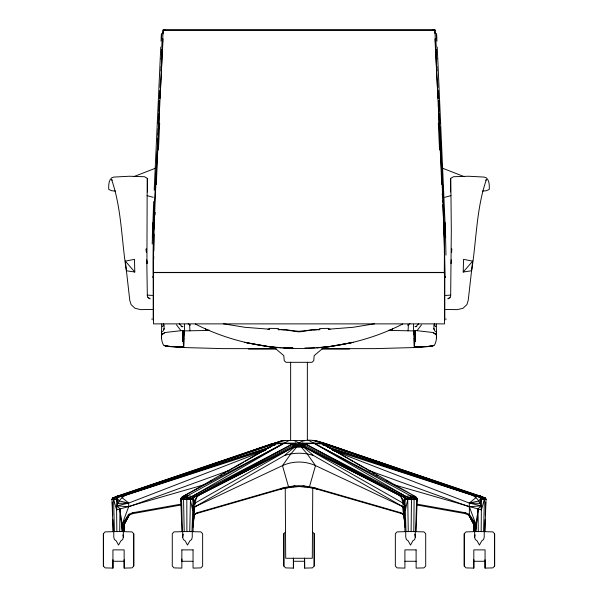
<?xml version="1.0" encoding="UTF-8"?>
<svg xmlns="http://www.w3.org/2000/svg" width="598" height="598" viewBox="0 0 598 598"><rect width="100%" height="100%" fill="white"/><g stroke="black" fill="none" stroke-linecap="round" stroke-linejoin="round"><path stroke-width="0.9" d="M112.962 561.492L112.947 568.1L105.158 567.898L103.387 566.074L103.387 533.7L105.158 531.876L112.947 531.674M124.19 561.492L124.182 568.1L131.971 567.898L133.743 566.074L133.743 533.7L131.971 531.876L124.182 531.674M151.997 319.437L151.997 318.824M153.193 320.184L153.193 276.463L152.894 277.113M174.324 346.556L182.495 346.975L168.113 346.511L163.77 345.539C159.853 339.305 162.208 331.128 161.535 324.079M181.859 549.883L181.837 561.268L193.034 561.268L193.057 549.883M184.52 324.176L184.52 331.105M205.645 330.246L205.645 328.437M290.635 439.949L290.643 362.171M304.158 440.479L289.148 440.442L187.48 495.794L186.606 499.188L193.147 497.558L199.53 494.882L291.914 447.977L299 446.998L299 442.834C307.806 437.684 317.942 441.092 326.792 444.037L485.486 498.141L486.025 499.188L484.881 531.6L474.005 531.6L473.915 524.349L468.69 515.013L464.93 513.555L416.402 504.891M413.48 331.105L413.48 324.176M103.387 533.7L103.387 566.074M115.661 497.357L118.553 495.794L112.514 498.141L111.976 499.188L113.119 531.6L123.995 531.6L124.085 524.349L129.31 515.013L133.07 513.555L181.605 504.891M161.572 333.542L161.557 338.446M181.874 558.995L181.837 568.1L174.048 567.898L172.276 566.074L172.276 533.7L174.048 531.876L181.837 531.674M293.424 561.492L293.401 568.1L285.612 567.898L283.841 566.074L283.841 533.7L285.612 531.876M304.659 561.492L304.636 568.1L312.425 567.898L314.197 566.074L314.197 533.7L312.425 531.876M411.103 531.6L411.499 498.141L410.52 495.794L308.852 440.442M423.676 346.556L415.505 346.975L429.887 346.511L434.23 345.539C438.102 339.283 435.852 331.15 436.465 324.079M473.818 531.674L466.029 531.876L464.257 533.7L464.257 566.074L466.029 567.898L473.818 568.1L473.825 549.883L485.068 549.883L485.053 568.1L492.842 567.898L494.613 566.074L494.613 533.7L492.842 531.876L485.053 531.674M473.825 559.743L473.818 561.268L485.015 561.268L485.015 559.743M414.907 340.509L414.99 330.447L414.504 331.957L414.937 341.622L414.99 330.447L433.393 332.563L436.047 334.865L435.15 333.826M153.798 250.876L153.978 234.207M283.841 566.074L283.841 533.7M481.158 531.6L481.465 499.405L481.233 496.4L479.447 495.794L482.339 497.357M450.436 191.995L450.518 178.421L453.478 176.724L468.668 176.246L484.111 177.075L486.316 177.823C489.538 180.701 489.388 185.447 489.261 189.439L486.211 190.755L482.534 191.046M434.948 33.481L434.948 29.9L163.06 29.9C160.421 105.913 154.77 181.956 153.492 258.03L153.492 323.877L444.508 323.877L444.508 258.03C443.238 181.956 437.557 105.921 434.948 29.9M164.084 329.423L164.129 325.589L163.433 323.922M436.428 335.403L436.473 331.726M119.712 531.6L119.974 508.988L117.088 505.766C118.307 500.818 121.94 496.789 126.649 494.882L270.371 447.184L113.755 498.44L112.2 499.405M158.134 128.533L157.984 135.066M450.802 178.548L451.318 230.686L450.668 296.077L450.032 297.505L448.007 298.783L450.032 297.505M189.738 531.6L190.463 498.44L189.828 497.342L183.87 498.366L182.039 498.141L181.53 497.342L276.396 443.155L321.612 443.155L352.7 461.26M208.156 330.44L184.072 330.903L183.511 340.314L182.435 341.361M413.786 531.6L414.13 498.366L410.52 495.794L405.833 496.4L305.488 444.037L302.476 443.155L301.13 445.959L301.34 447.072L307.335 454.106L315.512 465.618L403.127 506.82L404.196 508.988L404.547 515.319M203.544 484.911L119.974 508.988L121.813 525.014L123.838 531.6L124.511 523.28M389.844 330.44L413.928 330.903L414.332 347.543L375.409 348.619L322.128 348.686L322.726 348.41L314.189 355.608L313.756 360.684L311.969 362.321L286.031 362.321L284.244 360.684L283.811 355.608L275.274 348.41L275.88 348.686L222.591 348.619L183.668 347.543L183.892 338.304M183.982 334.603L184.072 330.903L183.668 347.543M414.676 343.895L414.99 330.873M183.093 340.509L183.01 330.447L183.496 331.957L183.063 341.622L183.01 330.447L164.607 332.563L161.953 334.865L162.85 333.826M183.392 346.691L183.377 347.229L172.493 346.541M312.769 487.594L312.298 558.27L285.702 558.27L285.231 487.594M483.573 531.6L484.395 499.405L483.939 497.342L485.8 499.405M152.191 244.044L153.671 201.519M161.438 59.232L161.714 48.991M161.766 47.13L162.193 38.459M191.973 531.6L193.147 497.558L192.167 496.4L187.48 495.794L182.794 496.4L283.863 443.312L292.512 444.037L295.524 443.155L296.87 445.959L296.66 447.072L290.665 454.106L282.488 465.618L194.873 506.82L193.804 508.988L193.453 515.319M485.703 180.29L486.466 179.415C476.277 208.448 476.539 240.493 471.598 270.759L463.211 272.038L463.547 259.338L472.667 261.139L468.219 300.368L466.903 304.606L462.934 308.321L457.178 309.637L445.57 309.45M152.326 237.406L152.759 222.785M182.405 531.6L181.53 497.342L180.805 499.405L181.949 531.6L193.005 531.6L193.804 508.988L193.049 505.766C193.901 501.528 195.808 497.319 199.53 494.882L293.252 446.893L299 445.869L304.748 446.893L404.853 497.558L411.185 499.405M474.005 531.6L474.214 524.364M154.164 229.012L154.299 224.482M153.492 265.348L153.544 263.569M153.679 259.121L153.761 256.452M189.94 330.888L189.588 324.639L190.261 325.133L188.101 323.682M415.595 531.6L416.649 499.405L415.961 498.141L410.52 495.794L415.206 496.4L416.47 497.342L417.195 499.405L416.051 531.6L404.995 531.6L404.196 508.988L404.951 505.766C404.099 501.528 402.192 497.319 398.47 494.882L304.748 446.893L301.938 444.292L299 443.97L293.491 445.174L193.147 497.558L193.647 503.359L195.045 503.06L291.914 447.977L296.062 444.292L299 445.869L301.938 444.292L304.509 445.174L404.853 497.558L406.027 531.6M123.838 531.6L124.085 524.349L121.813 525.014L122.276 531.6L119.974 508.988L116.588 509.907L116.842 531.6M484.731 531.6L485.128 519.647M485.277 515.042L485.711 502.163M156.325 184.505L159.629 104.799M153.125 277.539C152.542 231.262 155.353 184.999 157.812 138.803M160.234 58.963L154.194 190.186M160.242 58.746L160.78 47.055M158.201 123.868L158.694 113.074M158.776 111.273L159.277 100.337M160.503 80.117L160.07 87.465M160.922 70.945L161.131 66.363M158.44 149.986L159.673 123.098M192.855 527.488L193.333 518.78M193.46 516.111L193.804 508.988L192.578 509.907L190.261 499.405M159.972 98.408L163.06 38.907M451.056 263.628L451.251 259.779M451.625 252.453L451.804 248.783M183.055 339.97L183.496 331.957L184.588 332.847M192.855 526.173L193.251 518.937M183.511 340.314L184.072 330.903M159.382 98.506L159.898 90.223M161.049 41.127L161.415 34.123L163.097 32.449M394.456 484.911L478.026 508.988L475.724 531.6L478.026 508.988L480.912 505.766C479.693 500.818 476.06 496.789 471.351 494.882L327.629 447.184L486.025 499.188M289.148 440.442L285.396 440.479L271.208 444.037L271.118 445.174L116.797 497.558L116.588 509.907L113.605 499.405L114.061 497.342L111.976 499.188M154.389 221.768L154.598 219.212M154.949 214.951L155.159 212.402M302.476 443.155L304.509 445.174L304.748 446.893L306.086 447.977L402.955 503.06L404.353 503.359L404.853 497.558L405.833 496.4L411.394 499.188L416.559 499.188L417.165 498.44L415.782 497.558M194.589 514.34L194.126 515.013L196.45 513.555L280.776 489.201L281.441 488.409L303.836 486.039L317.224 489.201L401.55 513.555L403.874 515.013L400.884 512.755L316.559 488.409C305.122 485.053 292.878 485.053 281.441 488.409L197.116 512.755L194.589 514.34L193.034 525.014L195.045 503.03L196.443 497.588M193.034 525.014L193.827 517.741M192.578 509.907L193.049 505.766L195.045 503.06L193.147 497.558L292.512 444.037L293.491 445.174L293.252 446.893L193.147 497.558M116.588 509.907L117.088 505.766L128.705 503.06L265.31 450.331M161.378 38.504L161.415 34.123L161.856 35.282M416.544 503.778L417.195 499.405L405.025 499.405L404.353 503.359M332.69 450.331L469.295 503.06L480.097 503.359L481.203 497.558L326.792 444.037L314.944 440.442L312.56 440.479M192.264 531.674L192.264 537.139L191.629 539.538L189.88 540.779L187.488 545.07L185.096 540.779L183.347 539.538L182.696 537.139L183.332 534.111M484.223 531.674L484.223 537.139L483.588 539.538L481.839 540.779L479.447 545.07L477.055 540.779L475.305 539.538L474.663 537.139L475.141 534.866M434.215 324.841L434.499 323.533L435.135 326.396L435.822 326.508M404.54 516.111L404.196 508.988L405.422 509.907L407.739 499.405L407.537 498.44L408.172 497.342L414.13 498.366L415.961 498.141L416.47 497.342L416.559 499.188M468.839 514.34L468.69 515.013L473.997 525.014L474.162 531.6L476.187 525.014L469.348 506.82L469.295 503.06L476.045 497.588M123.338 531.674L123.338 537.139L122.695 539.538L120.946 540.779L118.553 545.07L116.162 540.779L114.412 539.538L113.777 537.139L113.777 531.674M415.304 531.674L415.304 537.139L414.661 539.538L412.912 540.779L410.52 545.07L408.128 540.779L406.378 539.538L405.743 537.139L405.743 531.674M478.288 531.6L478.026 508.988L481.412 509.907L484.395 499.405M164.061 328.437L163.448 330.567L162.402 331.77M480.097 503.359L481.465 499.405L484.245 498.44L485.98 499.405L481.465 499.405M129.161 514.34L129.31 515.013L121.813 525.014L128.652 506.82L128.705 503.03L121.955 497.588M273.234 445.585L274.243 443.155L283.056 440.442L285.44 440.479M436.144 35.282L436.585 34.123L434.91 32.449M304.509 445.174L305.488 444.037L404.853 497.558C400.421 506.94 404.861 517.681 405.145 527.488M434.567 323.922L433.871 325.589L433.916 329.423M283.086 488.237L280.776 489.201L288.191 487.594L288.528 486.787L282.488 465.618C292.915 460.856 305.085 460.856 315.512 465.618L309.472 486.787L309.809 487.594L316.559 488.409L317.224 489.201L314.914 488.237M127.972 516.807L124.003 525.014L129.31 515.013L128.607 514.34L121.813 525.014M464.93 513.555L465.349 512.755L469.393 514.34L476.187 525.014L473.915 524.349L474.162 531.6M416.649 499.405L417.165 498.44M182.218 497.558L180.835 498.44L181.441 499.188L182.039 498.141L187.48 495.794L183.87 498.366L183.549 499.405L184.214 531.6M296.062 444.292L294.156 447.341L284.499 455.512L194.873 506.82L193.049 505.766M181.441 499.188L186.606 499.188L192.167 496.4L283.863 443.312L275.222 444.037L274.527 445.174L276.396 443.155L276.067 442.834L275.282 443.97L271.118 445.174L274.243 443.155M421.523 324.841L417.314 330.26M312.605 440.479L321.933 442.834L322.718 443.97L481.203 497.558L478.856 500.952L469.295 503.06L480.912 505.766L481.412 509.907M196.45 513.555L197.116 512.755M463.211 272.038L472.667 261.139M418.735 323.795L415.969 326.553L414.997 326.65L416.813 326.643M271.866 446.243L273.727 444.292L274.901 445.346M318.652 329.67L319.81 328.511L328.332 328.369M321.933 442.834L321.612 443.155L323.473 445.174L322.778 444.037L314.137 443.312L305.488 444.037M293.491 445.174L295.524 443.155M323.107 445.346L324.273 444.292L323.488 443.312M413.412 332.847L414.504 331.957L414.945 339.97M293.042 486.936L294.164 486.039L309.809 487.594M433.363 345.308L428.848 346.534L414.332 347.468L415.498 347.109M409.899 323.682L407.739 325.133L408.412 324.639L408.06 330.888M301.13 445.959L303.844 447.341L313.502 455.512L403.127 506.82L404.951 505.766L402.955 503.06L401.557 497.588M209.711 481.734L211.333 480.799M220.228 475.687L221.843 474.752M223.465 473.825L225.887 472.427M227.502 471.493L229.124 470.566M231.546 469.168L233.168 468.241M234.782 467.307L243.678 462.187M245.3 461.26L275.222 444.037M192.167 496.4L292.512 444.037M296.87 445.959L294.156 447.341L293.252 446.893M304.748 446.893L303.844 447.341L299 446.998M402.708 324.019C339.014 356.744 258.986 356.744 195.292 324.019M133.788 176.634L155.749 168.12M128.607 514.34L132.651 512.755L181.187 504.099M405.025 499.405L407.537 498.44L411.394 499.188M276.067 442.834L282.211 440.479L285.396 440.479M450.907 195.636L444.777 197.318M230.208 470.08L128.652 506.82L117.088 505.766M271.208 444.037L116.767 496.4L116.797 497.558L119.144 500.952L128.705 503.06L117.903 503.359L116.797 497.558L271.208 444.037L274.512 443.312M223.413 460.909L241.913 454.54M251.609 451.198L273.63 443.619L116.767 496.4M266.073 449.703L126.649 494.882L116.797 497.558M162.88 333.602L164.495 333.153M288.191 487.594L294.164 486.039M284.499 455.512C293.947 452.462 304.053 452.462 313.502 455.512M152.43 309.45L140.822 309.637L135.066 308.321L131.097 304.606L129.781 300.368L125.333 261.139L134.453 259.338L134.789 272.038L126.402 270.759C121.461 240.493 121.723 208.448 111.534 179.415L112.297 180.29M186.606 499.188L190.463 498.44L192.975 499.405L193.647 503.359M267.874 329.192L269.676 328.863M374.602 323.795L353.029 327.308L328.339 329.221M162.178 326.508L162.865 326.396L163.501 323.533L163.785 324.841M367.792 470.08L469.348 506.82L480.912 505.766M277.935 329.655L283.28 329.603L299 331.299L313.479 329.76L320.065 329.655M432.242 30.221L434.043 30.102M425.507 346.541L414.623 347.229L414.608 346.691M428.228 346.377L432.758 346.093L428.22 346.324M445.592 295.412L450.728 295.143M317.104 329.633L313.479 329.76L316.843 329.648M282.211 440.479L283.048 440.449M404.906 531.674L397.117 531.876L395.345 533.7L395.345 566.074L397.117 567.898L404.906 568.1L404.906 549.883L416.133 549.883M319.631 329.677C312.537 328.863 305.982 331.509 299 331.83C292.018 331.509 285.463 328.863 278.369 329.677M304.98 347.961L315.109 347.737M206.377 330.216L209.158 330.163M275.88 348.686L248.275 348.806L275.88 348.843M322.12 348.843L349.725 348.806L322.128 348.686M434.948 30.169L163.06 30.169L163.06 33.937M153.492 272.404L444.508 272.404M153.492 272.613L444.508 272.613M291.675 486.548L306.326 486.548M116.535 499.405L112.02 499.405L113.755 498.44L116.535 499.405L117.903 503.359M192.975 499.405L180.805 499.405L181.456 503.778M181.874 549.883L193.109 549.883M404.906 561.268L416.096 561.268M181.187 326.643L183.003 326.65L182.031 326.553L179.265 323.795M277.629 347.617L269.773 346.885L244.776 342.385L269.623 346.705L281.097 347.7M269.668 328.369L278.19 328.511L279.348 329.67M388.842 330.163L391.623 330.216M283.691 347.759L293.02 347.961L282.891 347.737M416.133 531.674L423.922 531.876L425.701 533.7L425.701 566.074L423.922 567.898L416.133 568.1L416.096 549.883M193.072 531.674L200.861 531.876L202.632 533.7L202.632 566.074L200.861 567.898L193.072 568.1L193.042 561.492M281.157 329.648L284.521 329.76L280.896 329.633M314.944 440.442L315.789 440.479M147.272 295.143L152.408 295.412M169.78 346.324L165.242 346.093L169.772 346.377M163.957 30.102L165.758 30.221M115.466 191.046L111.789 190.755L108.739 189.439C108.612 185.447 108.462 180.701 111.684 177.823L113.889 177.075L129.332 176.246L144.522 176.724L147.482 178.421L147.564 191.995M269.661 329.221L244.971 327.308L223.398 323.795M153.223 197.318L147.093 195.636M416.813 504.099L465.349 512.755M328.324 328.863L330.126 329.192M481.203 497.558L471.351 494.882L331.927 449.703M433.505 333.153L435.12 333.602M182.502 347.109L183.668 347.468L169.152 346.534L164.637 345.308M481.233 496.4L324.37 443.611L346.392 451.198M356.087 454.54L374.587 460.909M442.251 168.12L464.212 176.634M404.853 497.558L398.47 494.882L306.086 447.977L303.844 447.341L301.938 444.292M293.842 440.479L299 442.834M322.778 444.037L415.206 496.4L314.137 443.312L405.833 496.4M354.322 462.187L363.218 467.307M364.832 468.241L366.454 469.168M368.876 470.566L370.498 471.493M372.113 472.427L374.535 473.825M376.157 474.752L377.772 475.687M386.667 480.799L388.289 481.734M147.968 297.505L149.993 298.783L147.968 297.505L147.332 296.077L146.802 260.855M323.757 443.155L326.882 445.174L326.792 444.037M435.598 331.77L434.552 330.567L433.939 328.437M303.836 486.039L304.958 486.936M415.565 341.361L414.489 340.314L413.928 330.903L413.958 331.494M326.134 446.243L324.273 444.292L324.766 445.585M180.686 330.26L176.477 324.841M125.333 261.139L134.789 272.038M400.884 512.755L401.55 513.555M476.187 525.014L468.69 515.013L469.393 514.34L469.348 506.82M180.835 498.44L181.358 499.405M132.651 512.755L133.07 513.555M470.028 516.807L473.997 525.014L473.489 523.28M445.106 277.113L444.807 276.463L444.807 320.184M414.661 534.111L415.304 537.139M122.859 534.866L123.338 537.139M436.622 38.504L436.585 34.123L436.951 41.127M404.951 505.766L405.422 509.907M404.173 517.741L404.966 525.014L404.667 518.78M434.948 38.907L438.028 98.408M403.127 506.82L404.966 525.014M444 230.821L444.508 238.445L444.299 273.63M437.93 87.465L437.497 80.117M438.102 90.223L438.618 98.506M146.749 259.779L146.944 263.628M442.834 204.666L443.933 229.012M435.807 38.459L436.234 47.13M441.72 184.505L438.341 104.799M404.749 518.937L405.145 526.173M442.236 193.61L442.326 195.307M442.595 200.397L442.684 202.094M146.338 251.609L146.196 248.835L146.383 252.453M437.22 47.055L437.758 58.746M438.723 100.337L439.224 111.273M439.306 113.074L439.799 123.868M436.869 66.363L437.078 70.945M438.327 123.098L439.56 149.986M445.674 237.406L437.766 58.963M445.151 277.539L443.484 203.111L439.896 126.671M112.289 502.163L112.723 515.042M112.873 519.647L113.269 531.6M123.786 524.364L123.995 531.6M436.286 48.991L436.562 59.232M445.241 222.785L445.959 255.107M113.605 499.405L114.427 531.6M413.928 330.903L414.018 334.603M414.108 338.304L414.332 347.543M183.01 330.873L183.324 343.895M407.739 499.405L408.262 531.6M147.198 178.548L146.929 263.441M161.527 331.726L161.572 335.403M314.197 533.7L314.197 566.074M304.591 559.743L304.599 561.268L293.401 561.268L293.394 559.743M304.636 568.1L304.584 558.076M293.401 568.1L293.394 558.076M436.443 338.446L436.428 333.542M494.613 533.7L494.613 566.074M485.053 568.1L485.045 561.492M473.818 568.1L473.81 561.492M464.257 533.7L464.257 566.074M186.815 499.405L186.897 531.6M133.743 533.7L133.743 566.074M124.137 559.743L124.145 561.268L112.947 561.268L112.947 559.743M124.182 568.1L124.137 549.883L112.932 549.883L112.947 568.1M474.663 531.674L474.663 537.139M446.003 318.824L446.003 319.437M392.355 328.437L392.355 330.246M307.357 362.171L307.365 439.949M299 485.815L299 486.623M182.696 531.674L182.696 537.139M485.486 498.141L479.447 495.794L485.486 498.141M118.553 495.794L112.514 498.141L118.553 495.794M353.224 342.385L328.227 346.885L316.903 347.7L328.377 346.705L353.224 342.385"/></g></svg>
